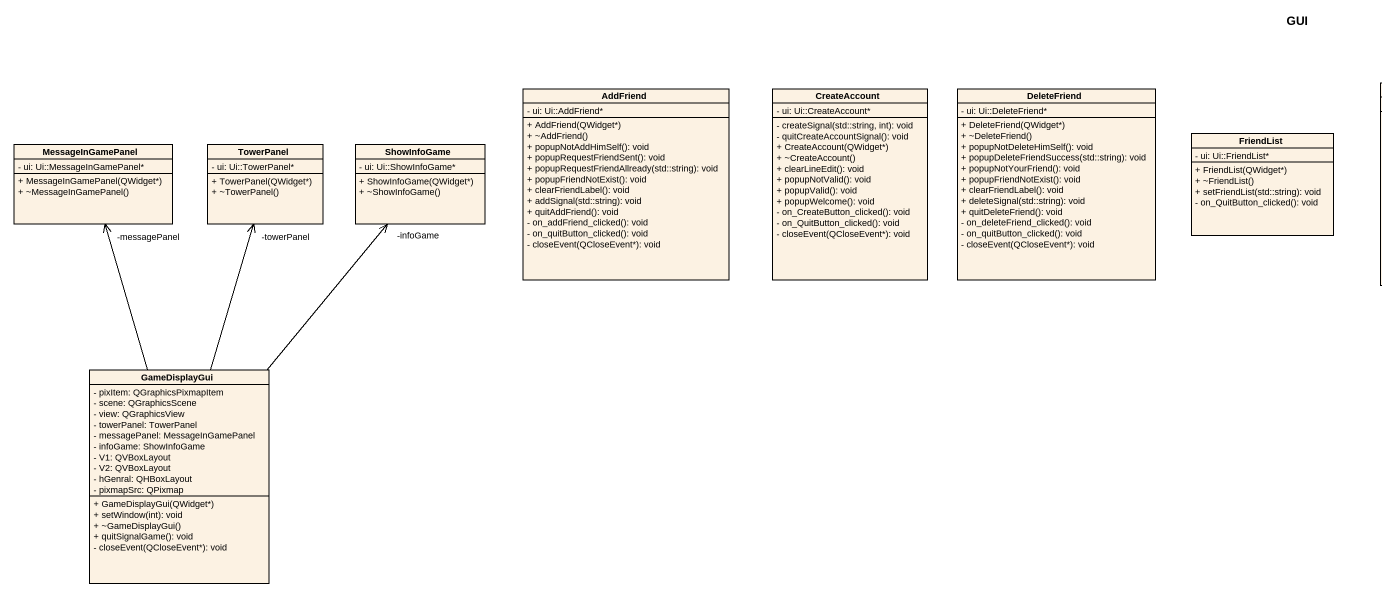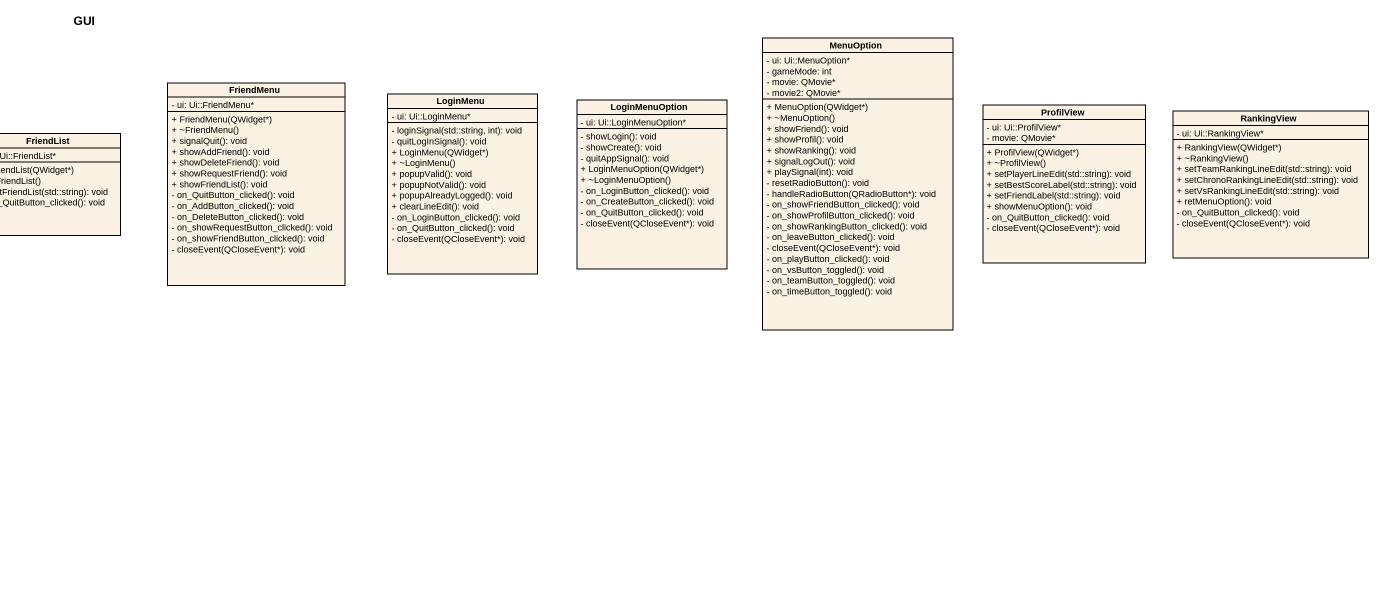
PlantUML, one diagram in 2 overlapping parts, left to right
@startuml
title GUI
hide circle
hide empty members
skinparam classAttributeIconSize 0
class MenuOption {
  - ui: Ui::MenuOption*
  - gameMode: int
  - movie: QMovie*
  - movie2: QMovie*
  + MenuOption(QWidget*)
  + ~MenuOption()
  + showFriend(): void
  + showProfil(): void
  + showRanking(): void
  + signalLogOut(): void
  + playSignal(int): void
  - resetRadioButton(): void
  - handleRadioButton(QRadioButton*): void
  - on_showFriendButton_clicked(): void
  - on_showProfilButton_clicked(): void
  - on_showRankingButton_clicked(): void
  - on_leaveButton_clicked(): void
  - closeEvent(QCloseEvent*): void
  - on_playButton_clicked(): void
  - on_vsButton_toggled(): void
  - on_teamButton_toggled(): void
  - on_timeButton_toggled(): void
}
class AddFriend {
  - ui: Ui::AddFriend*
  + AddFriend(QWidget*)
  + ~AddFriend()
  + popupNotAddHimSelf(): void
  + popupRequestFriendSent(): void
  + popupRequestFriendAllready(std::string): void
  + popupFriendNotExist(): void
  + clearFriendLabel(): void
  + addSignal(std::string): void
  + quitAddFriend(): void
  - on_addFriend_clicked(): void
  - on_quitButton_clicked(): void
  - closeEvent(QCloseEvent*): void
}
class CreateAccount {
  - ui: Ui::CreateAccount*
  - createSignal(std::string, int): void
  - quitCreateAccountSignal(): void
  + CreateAccount(QWidget*)
  + ~CreateAccount()
  + clearLineEdit(): void
  + popupNotValid(): void
  + popupValid(): void
  + popupWelcome(): void
  - on_CreateButton_clicked(): void
  - on_QuitButton_clicked(): void
  - closeEvent(QCloseEvent*): void
}
class DeleteFriend {
  - ui: Ui::DeleteFriend*
  + DeleteFriend(QWidget*)
  + ~DeleteFriend()
  + popupNotDeleteHimSelf(): void
  + popupDeleteFriendSuccess(std::string): void
  + popupNotYourFriend(): void
  + popupFriendNotExist(): void
  + clearFriendLabel(): void
  + deleteSignal(std::string): void
  + quitDeleteFriend(): void
  - on_deleteFriend_clicked(): void
  - on_quitButton_clicked(): void
  - closeEvent(QCloseEvent*): void
}
class FriendMenu {
  - ui: Ui::FriendMenu*
  + FriendMenu(QWidget*)
  + ~FriendMenu()
  + signalQuit(): void
  + showAddFriend(): void
  + showDeleteFriend(): void
  + showRequestFriend(): void
  + showFriendList(): void
  - on_QuitButton_clicked(): void
  - on_AddButton_clicked(): void
  - on_DeleteButton_clicked(): void
  - on_showRequestButton_clicked(): void
  - on_showFriendButton_clicked(): void
  - closeEvent(QCloseEvent*): void
}
class LoginMenu {
  - ui: Ui::LoginMenu*
  - loginSignal(std::string, int): void
  - quitLogInSignal(): void
  + LoginMenu(QWidget*)
  + ~LoginMenu()
  + popupValid(): void
  + popupNotValid(): void
  + popupAlreadyLogged(): void
  + clearLineEdit(): void
  - on_LoginButton_clicked(): void
  - on_QuitButton_clicked(): void
  - closeEvent(QCloseEvent*): void
}
class LoginMenuOption {
  - ui: Ui::LoginMenuOption*
  - showLogin(): void
  - showCreate(): void
  - quitAppSignal(): void
  + LoginMenuOption(QWidget*)
  + ~LoginMenuOption()
  - on_LoginButton_clicked(): void
  - on_CreateButton_clicked(): void
  - on_QuitButton_clicked(): void
  - closeEvent(QCloseEvent*): void
}
class ProfilView {
  - ui: Ui::ProfilView*
  - movie: QMovie*
  + ProfilView(QWidget*)
  + ~ProfilView()
  + setPlayerLineEdit(std::string): void
  + setBestScoreLabel(std::string): void
  + setFriendLabel(std::string): void
  + showMenuOption(): void
  - on_QuitButton_clicked(): void
  - closeEvent(QCloseEvent*): void
}
class MessageInGamePanel {
  - ui: Ui::MessageInGamePanel*
  + MessageInGamePanel(QWidget*)
  + ~MessageInGamePanel()
}
class TowerPanel {
  - ui: Ui::TowerPanel*
  + TowerPanel(QWidget*)
  + ~TowerPanel()
}
class ShowInfoGame {
  - ui: Ui::ShowInfoGame*
  + ShowInfoGame(QWidget*)
  + ~ShowInfoGame()
}
class FriendList {
  - ui: Ui::FriendList*
  + FriendList(QWidget*)
  + ~FriendList()
  + setFriendList(std::string): void
  - on_QuitButton_clicked(): void
}
class RankingView {
  - ui: Ui::RankingView*
  + RankingView(QWidget*)
  + ~RankingView()
  + setTeamRankingLineEdit(std::string): void
  + setChronoRankingLineEdit(std::string): void
  + setVsRankingLineEdit(std::string): void
  + retMenuOption(): void
  - on_QuitButton_clicked(): void
  - closeEvent(QCloseEvent*): void
}
class GameDisplayGui {
  - pixItem: QGraphicsPixmapItem
  - scene: QGraphicsScene
  - view: QGraphicsView
  - towerPanel: TowerPanel
  - messagePanel: MessageInGamePanel
  - infoGame: ShowInfoGame
  - V1: QVBoxLayout
  - V2: QVBoxLayout
  - hGenral: QHBoxLayout
  - pixmapSrc: QPixmap
  + GameDisplayGui(QWidget*)
  + setWindow(int): void
  + ~GameDisplayGui()
  + quitSignalGame(): void
  - closeEvent(QCloseEvent*): void
}
GameDisplayGui -up-> "-messagePanel" MessageInGamePanel
GameDisplayGui -up-> "-towerPanel" TowerPanel
GameDisplayGui -up-> "-infoGame" ShowInfoGame
@enduml
